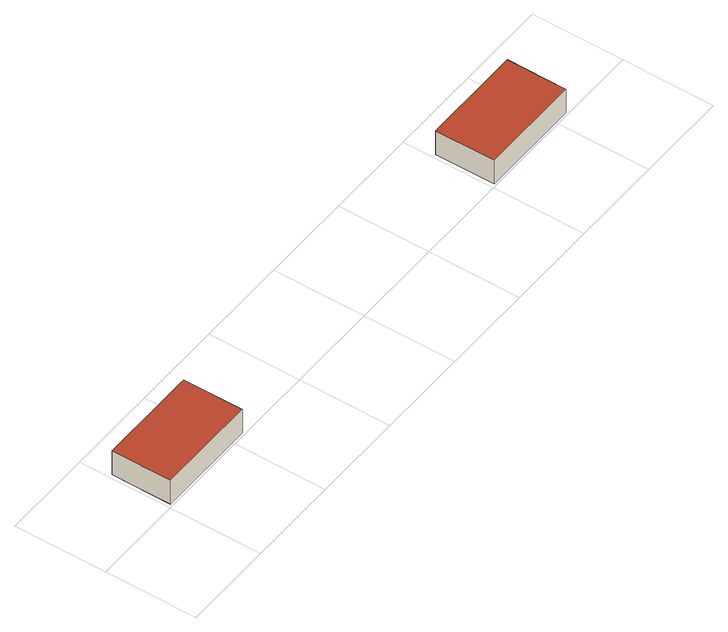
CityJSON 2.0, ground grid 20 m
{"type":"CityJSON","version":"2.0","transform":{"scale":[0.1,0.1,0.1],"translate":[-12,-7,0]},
"CityObjects":{
"building1":{"type":"Building","attributes":{"name":"TestBuilding","function":"1120","yearOfConstruction":1988,"roofType":"1000","measuredHeight":6,"storeysAboveGround":2,"storeyHeightsAboveGround":"3.0 3.0","atticType":"None","basementType":"None","constructionStyle":"heavy","yearOfRefurbishment":1988,"ThermalZone.heatedFloorArea":75},"geometry":[{"type":"Solid","lod":"2","boundaries":[[[[0,1,2,3]],[[4,5,6,7]],[[0,4,7,3]],[[1,5,6,2]],[[2,6,7,3]],[[1,5,4,0]]]],"semantics":{"surfaces":[{"type":"FloorSurface"},{"type":"RoofSurface"},{"type":"WallSurface"}],"values":[[0,1,2,2,2,2]]}}]},
"building2":{"type":"Building","attributes":{"name":"TestBuisdfsdfsdflding","function":"1120","yearOfConstruction":1988,"roofType":"1000","measuredHeight":6,"storeysAboveGround":2,"storeyHeightsAboveGround":"3.0 3.0","atticType":"None","basementType":"None","constructionStyle":"heavy","yearOfRefurbishment":1988,"ThermalZone.heatedFloorArea":75},"geometry":[{"type":"Solid","lod":"2","boundaries":[[[[8,9,10,11]],[[12,13,14,15]],[[8,12,15,11]],[[9,13,14,10]],[[10,14,15,11]],[[9,13,12,8]]]],"semantics":{"surfaces":[{"type":"FloorSurface"},{"type":"RoofSurface"},{"type":"WallSurface"}],"values":[[0,1,2,2,2,2]]}}]}
},
"vertices":[
[231,5,0],[231,135,0],[9,135,0],[9,5,0],[231,5,60],[231,135,60],[9,135,60],[9,5,60],
[1231,5,0],[1231,135,0],[1009,135,0],[1009,5,0],[1231,5,60],[1231,135,60],[1009,135,60],[1009,5,60]
]}
